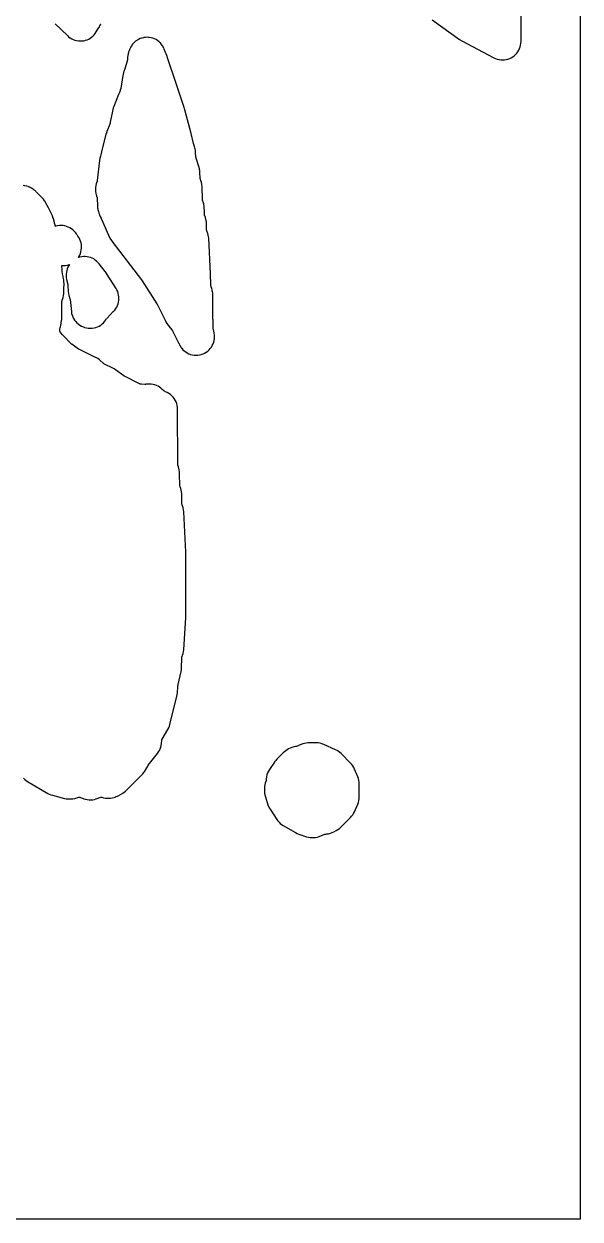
# Model space of a CAD drawing. Header units: millimetres. Extents: x 0 to 300, y 0 to 300.
# Drawn here: x 224.5 to 299.9, y 0 to 161.9 of the extents above; entities that cross this region are included whole.
import ezdxf

# ---------------------------------------------------------------- set-up
doc = ezdxf.new("R2010")
doc.units = ezdxf.units.MM
doc.layers.add('CUT', color=7, linetype='CONTINUOUS')

msp = doc.modelspace()

# ---------------------------------------------------------------- linework, layer by layer
at = {"layer": 'CUT'}
for points in [[(299.91, 299.94), (299.91, 0.06), (299.91, 0.05), (299.91, 0.02), (299.91, 0.01), (299.91, 0), (299.9, 0), (299.89, 0), (299.86, 0), (299.85, 0), (0.06, 0), (0.05, 0), (0.02, 0), (0.01, 0), (0.01, 0.01), (0, 0.01), (0, 0.02), (0, 0.05), (0, 0.06), (0, 299.94)], [(279.86, 162.47), (283.57, 159.81), (283.86, 159.63), (288.23, 157.31), (288.45, 157.21), (288.68, 157.13), (288.92, 157.07), (289.16, 157.03), (289.41, 157.02), (289.65, 157.03), (289.89, 157.07), (290.13, 157.13), (290.36, 157.21), (290.58, 157.32), (290.79, 157.44), (290.99, 157.59), (291.17, 157.75), (291.33, 157.94), (291.48, 158.13), (291.61, 158.34), (291.71, 158.56), (291.79, 158.8), (291.85, 159.03), (291.89, 159.28), (291.9, 159.52), (291.9, 192.03)], [(228.75, 161.93), (230.4, 160.32), (230.57, 160.17), (230.75, 160.03), (230.78, 160.01), (230.99, 159.89), (231.2, 159.78), (231.43, 159.7), (231.66, 159.64), (231.9, 159.61), (232.13, 159.59), (232.37, 159.6), (232.61, 159.63), (232.84, 159.68), (233.07, 159.76), (233.29, 159.85), (233.5, 159.97), (233.69, 160.11), (233.87, 160.26), (234.04, 160.43), (234.19, 160.62), (234.32, 160.82), (234.67, 161.41), (234.69, 161.44), (234.74, 161.53), (234.82, 161.67), (234.86, 161.76), (234.87, 161.76), (234.89, 161.8), (234.93, 161.9), (234.94, 161.91)], [(224.47, 59.71), (224.63, 59.55), (224.81, 59.41), (225, 59.28), (227.74, 57.67), (227.95, 57.57), (228.16, 57.48), (228.39, 57.41), (230.02, 56.99), (230.22, 56.95), (230.43, 56.92), (230.64, 56.91), (230.86, 56.91), (231.14, 56.93), (231.42, 56.97), (231.69, 57.05), (231.97, 57.15), (231.99, 57.16), (232, 57.16), (232.02, 57.17), (232.03, 57.17), (232.04, 57.16), (232.11, 57.14), (232.63, 56.95), (232.86, 56.87), (233.1, 56.82), (233.35, 56.79), (233.6, 56.79), (233.84, 56.81), (234.09, 56.86), (234.32, 56.93), (234.93, 57.14), (234.96, 57.15), (234.98, 57.15), (235.03, 57.15), (235.04, 57.15), (235.09, 57.14), (235.32, 57.08), (235.55, 57.03), (235.78, 57.01), (236.02, 57), (236.26, 57.02), (236.49, 57.06), (236.72, 57.12), (236.73, 57.13), (236.87, 57.17), (236.94, 57.2), (236.95, 57.2), (237.01, 57.23), (237.16, 57.29), (237.18, 57.3), (237.27, 57.35), (237.9, 57.7), (238.11, 57.83), (238.3, 57.97), (238.47, 58.13), (240.61, 60.3), (240.77, 60.48), (240.91, 60.68), (241.04, 60.89), (241.29, 61.36), (241.32, 61.41), (241.34, 61.45), (241.35, 61.47), (242.63, 63.08), (242.77, 63.28), (242.89, 63.48), (242.99, 63.7), (243.07, 63.92), (243.12, 64.15), (243.16, 64.39), (243.21, 64.91), (243.21, 64.93), (243.21, 64.95), (243.22, 64.97), (243.25, 65.03), (244.03, 66.33), (244.14, 66.55), (244.24, 66.77), (244.31, 67.01), (245.26, 70.84), (245.3, 71.07), (245.33, 71.31), (245.37, 72.09), (245.37, 72.21), (245.37, 72.22), (245.38, 72.27), (245.39, 72.3), (245.4, 72.35), (245.4, 72.36), (245.41, 72.42), (245.82, 74.18), (245.86, 74.41), (245.88, 74.65), (245.93, 76.01), (245.93, 76.05), (245.93, 76.09), (245.93, 76.1), (245.93, 76.12), (245.94, 76.15), (245.96, 76.2), (246.03, 76.38), (246.1, 76.62), (246.16, 76.87), (246.19, 77.13), (246.44, 81.5), (246.44, 81.64), (246.44, 81.72), (246.45, 90.21), (246.45, 90.27), (246.45, 90.39), (246.19, 95.81), (246.16, 96.08), (246.1, 96.34), (246.02, 96.6), (245.96, 96.76), (245.93, 96.83), (245.93, 96.84), (245.93, 96.85), (245.93, 96.89), (245.93, 96.94), (245.9, 98.28), (245.88, 98.52), (245.84, 98.76), (245.78, 98.99), (245.7, 99.21), (245.68, 99.25), (245.66, 99.33), (245.66, 99.36), (245.61, 100.92), (245.61, 100.93), (245.61, 100.99), (245.59, 101.23), (245.54, 101.52), (245.45, 101.89), (245.41, 102.02), (245.41, 102.03), (245.39, 102.09), (245.39, 102.12), (245.38, 102.13), (245.38, 102.14), (245.38, 102.15), (245.38, 102.21), (245.34, 109.73), (245.33, 109.98), (245.29, 110.23), (245.22, 110.48), (245.14, 110.71), (245.02, 110.94), (244.89, 111.15), (244.74, 111.35), (244.56, 111.53), (244.37, 111.69), (244.17, 111.84), (243.95, 111.96), (243.72, 112.06), (243.66, 112.08), (243.6, 112.11), (243.59, 112.12), (243.57, 112.13), (243.5, 112.18), (243.41, 112.25), (243.39, 112.27), (243.38, 112.28), (243.27, 112.39), (243.09, 112.55), (242.9, 112.69), (242.69, 112.82), (242.47, 112.92), (242.25, 113.01), (242.01, 113.07), (241.77, 113.1), (241.53, 113.12), (241.29, 113.11), (241.05, 113.08), (241.01, 113.07), (240.93, 113.07), (240.92, 113.07), (240.45, 113.1), (240.35, 113.1), (240.33, 113.1), (240.3, 113.11), (240.29, 113.11), (240.28, 113.11), (240.23, 113.14), (240.2, 113.16), (238.13, 114.19), (238.12, 114.2), (238.07, 114.24), (236.92, 115.05), (236.75, 115.17), (236.57, 115.26), (235.45, 115.82), (235.35, 115.87), (235.33, 115.88), (235.31, 115.9), (235.29, 115.91), (234.75, 116.38), (234.51, 116.56), (234.25, 116.71), (234.23, 116.72), (234.21, 116.73), (234.2, 116.73), (232.03, 117.8), (231.93, 117.86), (231.01, 118.51), (230.99, 118.52), (230.97, 118.54), (229.85, 119.68), (229.84, 119.7), (229.78, 119.76), (229.7, 119.82), (229.69, 119.84), (229.42, 120.19), (229.37, 120.24), (229.37, 120.25), (229.37, 120.26), (229.37, 120.28), (229.37, 120.3), (229.37, 120.4), (229.37, 120.42), (229.37, 120.44), (229.38, 120.53), (229.39, 120.54), (229.39, 120.55), (229.43, 120.73), (229.45, 120.85), (229.55, 121.33), (229.56, 121.36), (229.56, 121.37), (229.57, 121.43), (229.58, 121.45), (229.58, 121.46), (229.58, 121.47), (229.62, 121.7), (229.62, 121.71), (229.63, 121.86), (229.63, 121.88), (229.63, 121.89), (229.64, 121.91), (229.64, 121.95), (229.64, 121.96), (229.65, 122.46), (229.65, 122.74), (229.65, 122.82), (229.67, 124.27), (229.67, 124.31), (229.67, 124.33), (229.67, 124.35), (229.68, 124.36), (229.68, 124.37), (229.68, 124.39), (229.68, 124.4), (229.68, 124.41), (229.69, 124.42), (229.69, 124.43), (229.69, 124.44), (229.7, 124.46), (229.7, 124.47), (229.71, 124.5), (229.71, 124.52), (229.73, 124.58), (229.81, 124.84), (229.82, 124.86), (229.83, 124.89), (229.88, 125.09), (229.88, 125.11), (229.91, 125.32), (229.92, 125.33), (229.93, 125.5), (229.93, 125.54), (229.93, 125.56), (229.93, 125.67), (229.93, 125.8), (229.94, 125.89), (229.94, 125.95), (229.95, 126.72), (229.95, 126.73), (229.94, 126.96), (229.94, 126.98), (229.91, 127.2), (229.91, 127.23), (229.84, 127.58), (229.82, 127.68), (229.75, 128.05), (229.69, 128.4), (229.69, 128.42), (229.69, 128.44), (229.68, 128.45), (229.68, 128.46), (229.68, 128.49), (229.68, 128.5), (229.68, 128.52), (229.68, 128.53), (229.68, 128.54), (229.68, 128.57), (229.67, 129.11), (229.67, 129.17), (229.92, 129.17), (230.16, 129.19), (230.4, 129.24), (230.64, 129.31), (230.69, 129.33), (230.58, 129.17), (230.47, 128.96), (230.38, 128.74), (230.31, 128.5), (230.26, 128.26), (230.23, 128.02), (230.23, 127.78), (230.25, 127.54), (230.3, 127.3), (230.46, 126.62), (230.47, 126.59), (230.48, 126.57), (230.48, 126.54), (230.48, 126.45), (230.51, 125.64), (230.54, 125.37), (230.59, 125.11), (230.67, 124.86), (230.69, 124.81), (230.74, 124.69), (230.75, 124.66), (230.76, 124.61), (230.76, 124.6), (230.76, 124.57), (230.94, 122.93), (230.98, 122.68), (231.05, 122.44), (231.14, 122.21), (231.25, 121.98), (231.38, 121.77), (231.53, 121.57), (231.7, 121.39), (231.89, 121.23), (232.09, 121.09), (232.31, 120.96), (232.33, 120.95), (232.66, 120.82), (232.69, 120.81), (232.72, 120.8), (232.98, 120.73), (233.24, 120.68), (233.51, 120.67), (233.52, 120.67), (233.77, 120.68), (234.02, 120.72), (234.26, 120.78), (234.5, 120.87), (234.72, 120.98), (234.94, 121.11), (235.14, 121.26), (235.32, 121.43), (235.48, 121.62), (235.63, 121.83), (235.72, 121.98), (235.75, 122.01), (235.79, 122.06), (236.63, 122.93), (236.65, 122.95), (236.66, 122.96), (236.82, 123.14), (236.96, 123.34), (237.09, 123.54), (237.19, 123.76), (237.28, 123.99), (237.34, 124.22), (237.38, 124.46), (237.39, 124.7), (237.38, 124.94), (237.35, 125.18), (237.29, 125.42), (237.22, 125.65), (237.12, 125.87), (237, 126.08), (235.71, 128.1), (235.69, 128.12), (235.53, 128.36), (234.71, 129.42), (234.55, 129.6), (234.37, 129.77), (234.18, 129.92), (233.98, 130.06), (233.76, 130.17), (233.54, 130.26), (233.3, 130.32), (233.07, 130.37), (232.82, 130.39), (232.58, 130.39), (232.34, 130.36), (232.1, 130.31), (231.87, 130.24), (231.95, 130.36), (232.07, 130.58), (232.17, 130.81), (232.24, 131.04), (232.29, 131.28), (232.32, 131.52), (232.32, 131.77), (232.3, 132.01), (232.25, 132.25), (232.18, 132.49), (232.09, 132.72), (231.98, 132.94), (231.84, 133.14), (231.76, 133.25), (231.75, 133.27), (231.74, 133.28), (231.62, 133.48), (231.48, 133.67), (231.31, 133.85), (231.13, 134.02), (230.94, 134.16), (230.73, 134.29), (230.51, 134.39), (230.28, 134.48), (230.05, 134.54), (229.81, 134.58), (229.56, 134.59), (229.32, 134.58), (229.08, 134.55), (228.88, 134.5), (228.84, 134.49), (228.8, 134.47), (228.79, 134.47), (228.79, 134.48), (228.78, 134.48), (228.78, 134.49), (228.76, 134.55), (228.74, 134.63), (228.67, 134.89), (228.64, 135), (228.5, 135.51), (228.5, 135.52), (228.5, 135.53), (228.45, 135.68), (228.44, 135.71), (228.44, 135.72), (228.43, 135.74), (228.42, 135.76), (228.4, 135.81), (228.39, 135.83), (228.38, 135.85), (228.38, 135.87), (228.37, 135.89), (228.32, 136), (228.29, 136.07), (227.82, 136.98), (227.45, 137.71), (227.44, 137.72), (227.43, 137.73), (227.37, 137.84), (227.37, 137.85), (227.36, 137.87), (227.32, 137.94), (227.31, 137.94), (227.3, 137.95), (227.16, 138.15), (227.15, 138.16), (226.99, 138.34), (226.98, 138.35), (226.11, 139.22), (226.06, 139.27), (225.91, 139.4), (225.9, 139.41), (225.85, 139.45), (225.77, 139.5), (225.69, 139.55), (225.68, 139.56), (225.68, 139.57), (225.52, 139.66), (225.46, 139.69), (225.45, 139.69), (225.43, 139.7), (225.41, 139.71), (225.4, 139.72), (225.38, 139.73), (225.34, 139.75), (225.32, 139.76), (225.31, 139.76), (225.29, 139.77), (225.12, 139.84), (225.11, 139.85), (225.09, 139.86), (224.9, 139.92), (224.89, 139.92), (224.86, 139.93), (224.84, 139.93), (224.65, 139.97), (224.63, 139.98), (224.61, 139.98), (224.42, 140)]]:
    msp.add_lwpolyline(points, dxfattribs=at)
for points in [[(234.49, 137), (234.5, 136.94), (234.51, 136.91), (234.52, 136.88), (234.52, 136.86), (234.54, 136.76), (234.57, 136.65), (234.57, 136.64), (234.57, 136.63), (234.58, 136.59), (234.6, 136.52), (234.68, 136.27), (234.74, 136.09), (234.75, 136.06), (234.76, 136.05), (234.85, 135.82), (234.96, 135.58), (235, 135.49), (235.01, 135.46), (235.19, 135.06), (236.13, 132.99), (236.13, 132.98), (236.26, 132.74), (236.26, 132.73), (236.42, 132.5), (236.43, 132.49), (240.45, 127.24), (240.55, 127.1), (240.56, 127.08), (242.53, 123.98), (242.55, 123.96), (242.57, 123.93), (242.6, 123.87), (242.61, 123.84), (243.64, 121.76), (243.71, 121.62), (243.72, 121.6), (243.73, 121.59), (243.73, 121.58), (243.75, 121.54), (243.87, 121.34), (243.87, 121.33), (244.02, 121.13), (244.04, 121.11), (244.06, 121.08), (244.16, 120.96), (244.58, 120.45), (244.59, 120.44), (244.6, 120.42), (244.62, 120.4), (244.63, 120.39), (244.65, 120.36), (244.65, 120.35), (244.66, 120.33), (244.67, 120.31), (245.47, 118.71), (245.5, 118.66), (245.51, 118.64), (245.53, 118.59), (245.55, 118.55), (245.62, 118.39), (245.63, 118.37), (245.72, 118.22), (245.74, 118.19), (245.75, 118.18), (245.75, 118.17), (245.76, 118.16), (245.89, 117.98), (245.9, 117.96), (246.06, 117.77), (246.24, 117.6), (246.44, 117.46), (246.65, 117.33), (246.87, 117.22), (247.1, 117.13), (247.34, 117.07), (247.58, 117.03), (247.83, 117.02), (248.07, 117.03), (248.32, 117.06), (248.56, 117.12), (248.79, 117.2), (249.01, 117.31), (249.22, 117.43), (249.42, 117.58), (249.61, 117.74), (249.77, 117.92), (249.92, 118.12), (250.05, 118.33), (250.15, 118.55), (250.24, 118.78), (250.3, 119.02), (250.34, 119.26), (250.35, 119.51), (250.34, 119.75), (250.3, 120), (250.3, 120.01), (250.24, 120.33), (250.22, 120.44), (250.21, 120.47), (250.17, 120.68), (250.17, 120.69), (250.17, 120.71), (250.16, 120.72), (250.16, 120.74), (250.16, 120.76), (250.16, 120.77), (250.16, 120.78), (250.16, 120.8), (250.16, 120.82), (250.16, 120.94), (250.16, 121.06), (250.15, 121.26), (250.14, 122.49), (250.12, 125.16), (250.12, 125.18), (250.11, 125.38), (250.11, 125.39), (250.11, 125.41), (250.1, 125.49), (250.09, 125.56), (250.08, 125.57), (250.08, 125.58), (250.08, 125.59), (250.07, 125.64), (250.05, 125.71), (250.03, 125.8), (250.03, 125.82), (250.03, 125.83), (250.02, 125.87), (249.97, 126.04), (249.93, 126.19), (249.91, 126.24), (249.9, 126.28), (249.89, 126.32), (249.89, 126.33), (249.89, 126.34), (249.88, 126.35), (249.88, 126.38), (249.88, 126.41), (249.87, 126.42), (249.87, 126.43), (249.87, 126.45), (249.87, 126.53), (249.87, 126.54), (249.87, 126.55), (249.86, 126.56), (249.86, 126.58), (249.86, 126.59), (249.85, 126.84), (249.84, 127.12), (249.82, 127.5), (249.79, 128.1), (249.56, 132.88), (249.55, 133.04), (249.5, 133.3), (249.43, 133.56), (249.41, 133.62), (249.4, 133.63), (249.36, 133.76), (249.31, 133.87), (249.3, 133.88), (249.3, 133.89), (249.3, 133.9), (249.3, 133.91), (249.29, 133.92), (249.29, 133.93), (249.28, 133.97), (249.28, 133.98), (249.28, 134), (249.28, 134.02), (249.25, 134.86), (249.25, 134.87), (249.25, 134.88), (249.25, 134.94), (249.25, 134.96), (249.24, 135.14), (249.23, 135.18), (249.22, 135.24), (249.22, 135.26), (249.21, 135.28), (249.2, 135.34), (249.19, 135.4), (249.13, 135.62), (249.13, 135.63), (249.12, 135.66), (249.06, 135.83), (249.03, 135.9), (249.02, 135.92), (249.01, 135.93), (249.01, 135.94), (249.01, 135.95), (249, 135.96), (249, 135.97), (249, 135.98), (248.99, 135.99), (248.99, 136), (248.99, 136.01), (248.99, 136.02), (248.99, 136.04), (248.99, 136.05), (248.99, 136.07), (248.99, 136.09), (248.98, 136.43), (248.97, 136.69), (248.97, 136.74), (248.96, 136.83), (248.96, 136.92), (248.96, 136.93), (248.96, 136.99), (248.96, 137), (248.95, 137.18), (248.94, 137.23), (248.94, 137.24), (248.94, 137.25), (248.93, 137.27), (248.92, 137.34), (248.92, 137.35), (248.91, 137.42), (248.88, 137.55), (248.85, 137.66), (248.79, 137.82), (248.77, 137.89), (248.72, 138.01), (248.71, 138.03), (248.71, 138.04), (248.7, 138.05), (248.7, 138.06), (248.7, 138.07), (248.7, 138.08), (248.7, 138.09), (248.7, 138.13), (248.7, 138.15), (248.7, 138.34), (248.67, 139.57), (248.66, 139.76), (248.66, 139.83), (248.66, 139.86), (248.66, 139.87), (248.66, 139.88), (248.65, 140.07), (248.65, 140.08), (248.64, 140.09), (248.64, 140.1), (248.64, 140.12), (248.64, 140.15), (248.63, 140.19), (248.62, 140.22), (248.62, 140.24), (248.6, 140.34), (248.6, 140.35), (248.6, 140.37), (248.59, 140.42), (248.51, 140.69), (248.47, 140.77), (248.46, 140.78), (248.46, 140.79), (248.46, 140.8), (248.44, 140.85), (248.43, 140.86), (248.43, 140.87), (248.42, 140.9), (248.42, 140.91), (248.41, 140.91), (248.41, 140.92), (248.41, 140.93), (248.41, 140.94), (248.41, 140.95), (248.41, 140.96), (248.37, 141.82), (248.35, 142.03), (248.35, 142.04), (248.34, 142.09), (248.34, 142.11), (248.33, 142.15), (248.32, 142.18), (248.31, 142.24), (248.31, 142.25), (248.3, 142.27), (248.29, 142.33), (248.28, 142.38), (248.26, 142.45), (248.25, 142.46), (247.86, 143.7), (247.86, 143.72), (247.86, 143.73), (247.84, 143.78), (247.84, 143.79), (247.84, 143.8), (247.83, 143.81), (247.83, 143.82), (247.83, 143.83), (247.83, 143.84), (247.83, 143.85), (247.82, 143.86), (247.82, 143.87), (247.82, 143.88), (247.79, 144.49), (247.78, 144.55), (247.76, 144.74), (247.75, 144.79), (247.71, 144.99), (247.7, 145.03), (247.7, 145.04), (247.68, 145.11), (247.63, 145.3), (247.52, 145.72), (247.17, 147.05), (246.32, 150.28), (246.31, 150.3), (246.31, 150.32), (246.29, 150.4), (246.23, 150.58), (245.1, 153.96), (243.98, 157.31), (243.97, 157.34), (243.94, 157.43), (243.93, 157.45), (243.91, 157.51), (243.87, 157.62), (243.78, 157.85), (243.67, 158.13), (243.53, 158.49), (243.46, 158.65), (243.45, 158.67), (243.45, 158.68), (243.43, 158.7), (243.43, 158.71), (243.43, 158.72), (243.41, 158.75), (243.31, 158.93), (243.17, 159.13), (243.01, 159.32), (243, 159.32), (242.83, 159.49), (242.63, 159.64), (242.62, 159.64), (242.61, 159.65), (242.43, 159.77), (242.21, 159.88), (241.97, 159.97), (241.95, 159.97), (241.74, 160.03), (241.49, 160.07), (241.46, 160.07), (241.45, 160.07), (241.43, 160.07), (241.4, 160.07), (241.25, 160.09), (241, 160.08), (240.99, 160.07), (240.98, 160.07), (240.97, 160.07), (240.96, 160.07), (240.91, 160.06), (240.88, 160.06), (240.85, 160.06), (240.76, 160.05), (240.71, 160.04), (240.52, 159.99), (240.47, 159.98), (240.28, 159.92), (240.06, 159.81), (240.02, 159.79), (240.01, 159.78), (240, 159.78), (239.98, 159.77), (239.97, 159.76), (239.84, 159.69), (239.8, 159.66), (239.64, 159.55), (239.6, 159.51), (239.46, 159.38), (239.44, 159.36), (239.42, 159.34), (239.41, 159.33), (239.37, 159.29), (239.29, 159.2), (239.25, 159.15), (239.14, 159.01), (239.1, 158.95), (239.01, 158.8), (238.99, 158.76), (238.99, 158.75), (238.98, 158.73), (238.95, 158.67), (238.9, 158.57), (238.89, 158.55), (238.89, 158.54), (238.89, 158.53), (238.88, 158.51), (238.87, 158.5), (238.84, 158.43), (238.83, 158.4), (238.83, 158.39), (238.83, 158.38), (238.82, 158.38), (238.82, 158.37), (238.82, 158.36), (238.81, 158.35), (238.8, 158.34), (238.8, 158.33), (238.8, 158.32), (238.75, 158.2), (238.73, 158.15), (238.72, 158.15), (238.69, 158.06), (238.67, 158), (238.66, 157.96), (238.65, 157.91), (238.64, 157.9), (238.63, 157.86), (238.62, 157.81), (238.62, 157.78), (238.6, 157.68), (238.59, 157.64), (238.56, 157.38), (238.55, 157.16), (238.54, 157.03), (238.54, 157.02), (238.54, 157.01), (238.53, 157), (238.53, 156.99), (238.53, 156.98), (238.52, 156.94), (238.52, 156.93), (238.52, 156.92), (238.5, 156.88), (238.5, 156.87), (238.17, 155.83), (238.05, 155.45), (238.05, 155.44), (238.05, 155.43), (238.02, 155.31), (237.97, 155.11), (237.97, 155.1), (237.97, 155.09), (237.94, 154.93), (237.65, 153.16), (237.65, 153.15), (237.65, 153.13), (237.64, 153.1), (237.64, 153.09), (237.63, 153.06), (237.62, 153.05), (237.57, 152.92), (237.55, 152.86), (237.45, 152.6), (237.34, 152.33), (236.69, 150.7), (236.69, 150.69), (236.66, 150.63), (236.63, 150.55), (236.55, 150.33), (236.55, 150.31), (236.55, 150.29), (236.5, 150.1), (236.22, 148.61), (236.21, 148.57), (236.21, 148.56), (236.2, 148.55), (236.19, 148.5), (236.19, 148.48), (236.19, 148.47), (236.19, 148.46), (236.18, 148.45), (236.18, 148.43), (236.18, 148.42), (236.17, 148.38), (236.16, 148.37), (236.16, 148.36), (236.14, 148.31), (235.76, 147.35), (235.73, 147.27), (235.65, 147.02), (235.63, 146.95), (235.04, 144.59), (234.94, 144.19), (234.89, 144.01), (234.82, 143.73), (234.82, 143.72), (234.76, 143.4), (234.44, 140.67), (234.44, 140.65), (234.44, 140.63), (234.43, 140.61), (234.43, 140.59), (234.42, 140.56), (234.42, 140.55), (234.41, 140.54), (234.41, 140.53), (234.41, 140.52), (234.4, 140.5), (234.39, 140.49), (234.34, 140.36), (234.33, 140.32), (234.32, 140.28), (234.31, 140.26), (234.25, 140.03), (234.25, 140.02), (234.25, 140), (234.24, 139.99), (234.24, 139.98), (234.24, 139.97), (234.21, 139.78), (234.21, 139.77), (234.2, 139.53), (234.2, 139.51), (234.2, 139.45), (234.2, 139.44), (234.21, 139.22), (234.22, 139.21), (234.22, 139.2), (234.22, 139.19), (234.22, 139.17), (234.22, 139.16), (234.22, 139.14), (234.24, 138.99), (234.26, 138.91), (234.3, 138.76), (234.33, 138.66), (234.37, 138.54), (234.42, 138.42), (234.42, 138.41), (234.43, 138.4), (234.43, 138.39), (234.43, 138.38), (234.43, 138.36), (234.43, 138.34), (234.43, 138.31), (234.47, 137.24)], [(261.34, 52.36), (261.55, 52.25), (261.78, 52.16), (262.84, 51.8), (263.07, 51.73), (263.32, 51.69), (263.56, 51.67), (263.81, 51.68), (264.06, 51.71), (264.3, 51.76), (264.53, 51.84), (265.29, 52.13), (265.3, 52.13), (265.32, 52.14), (265.33, 52.14), (265.35, 52.14), (265.4, 52.15), (265.43, 52.16), (265.45, 52.16), (265.58, 52.17), (265.82, 52.2), (266.06, 52.26), (266.3, 52.35), (266.52, 52.45), (266.86, 52.63), (267.07, 52.76), (267.27, 52.91), (267.46, 53.07), (268.79, 54.4), (268.94, 54.57), (269.09, 54.76), (269.21, 54.96), (269.31, 55.17), (269.76, 56.2), (269.85, 56.44), (269.92, 56.69), (269.96, 56.94), (269.97, 57.2), (269.97, 58.96), (269.96, 59.21), (269.92, 59.46), (269.86, 59.7), (269.77, 59.93), (269.33, 60.97), (269.23, 61.19), (269.11, 61.39), (268.96, 61.58), (268.8, 61.76), (267.51, 63.06), (267.34, 63.22), (267.16, 63.36), (266.96, 63.48), (266.75, 63.59), (265.15, 64.3), (264.91, 64.39), (264.66, 64.46), (264.4, 64.5), (264.14, 64.51), (263.2, 64.51), (262.98, 64.5), (262.76, 64.47), (262.55, 64.42), (262.34, 64.36), (261.74, 64.14), (261.72, 64.13), (261.56, 64.07), (261.46, 64.03), (261.44, 64.02), (261.43, 64.02), (261.34, 64), (261.32, 64), (261.08, 63.96), (260.85, 63.89), (260.62, 63.81), (260.4, 63.7), (260.2, 63.57), (260, 63.43), (259.83, 63.3), (259.67, 63.16), (258.81, 62.31), (258.78, 62.27), (258.77, 62.26), (258.64, 62.12), (258.62, 62.09), (258.49, 61.92), (258.48, 61.9), (258.47, 61.89), (257.81, 60.92), (257.67, 60.69), (257.55, 60.44), (257.46, 60.19), (257.4, 59.92), (257.39, 59.86), (257.37, 59.66), (257.37, 59.59), (257.36, 59.45), (257.36, 59.43), (257.36, 59.42), (257.36, 59.41), (257.35, 59.4), (257.34, 59.37), (257.32, 59.32), (257.31, 59.28), (257.3, 59.27), (257.22, 59.04), (257.17, 58.81), (257.13, 58.58), (257.12, 58.34), (257.12, 57.98), (257.13, 57.72), (257.17, 57.47), (257.24, 57.22), (257.59, 56.13), (257.67, 55.91), (257.77, 55.71), (257.89, 55.51), (258.81, 54.12), (258.94, 53.93), (259.1, 53.76), (259.27, 53.6), (259.45, 53.46), (259.65, 53.33)]]:
    msp.add_lwpolyline(points, close=True, dxfattribs=at)

doc.saveas('drawing.dxf')
